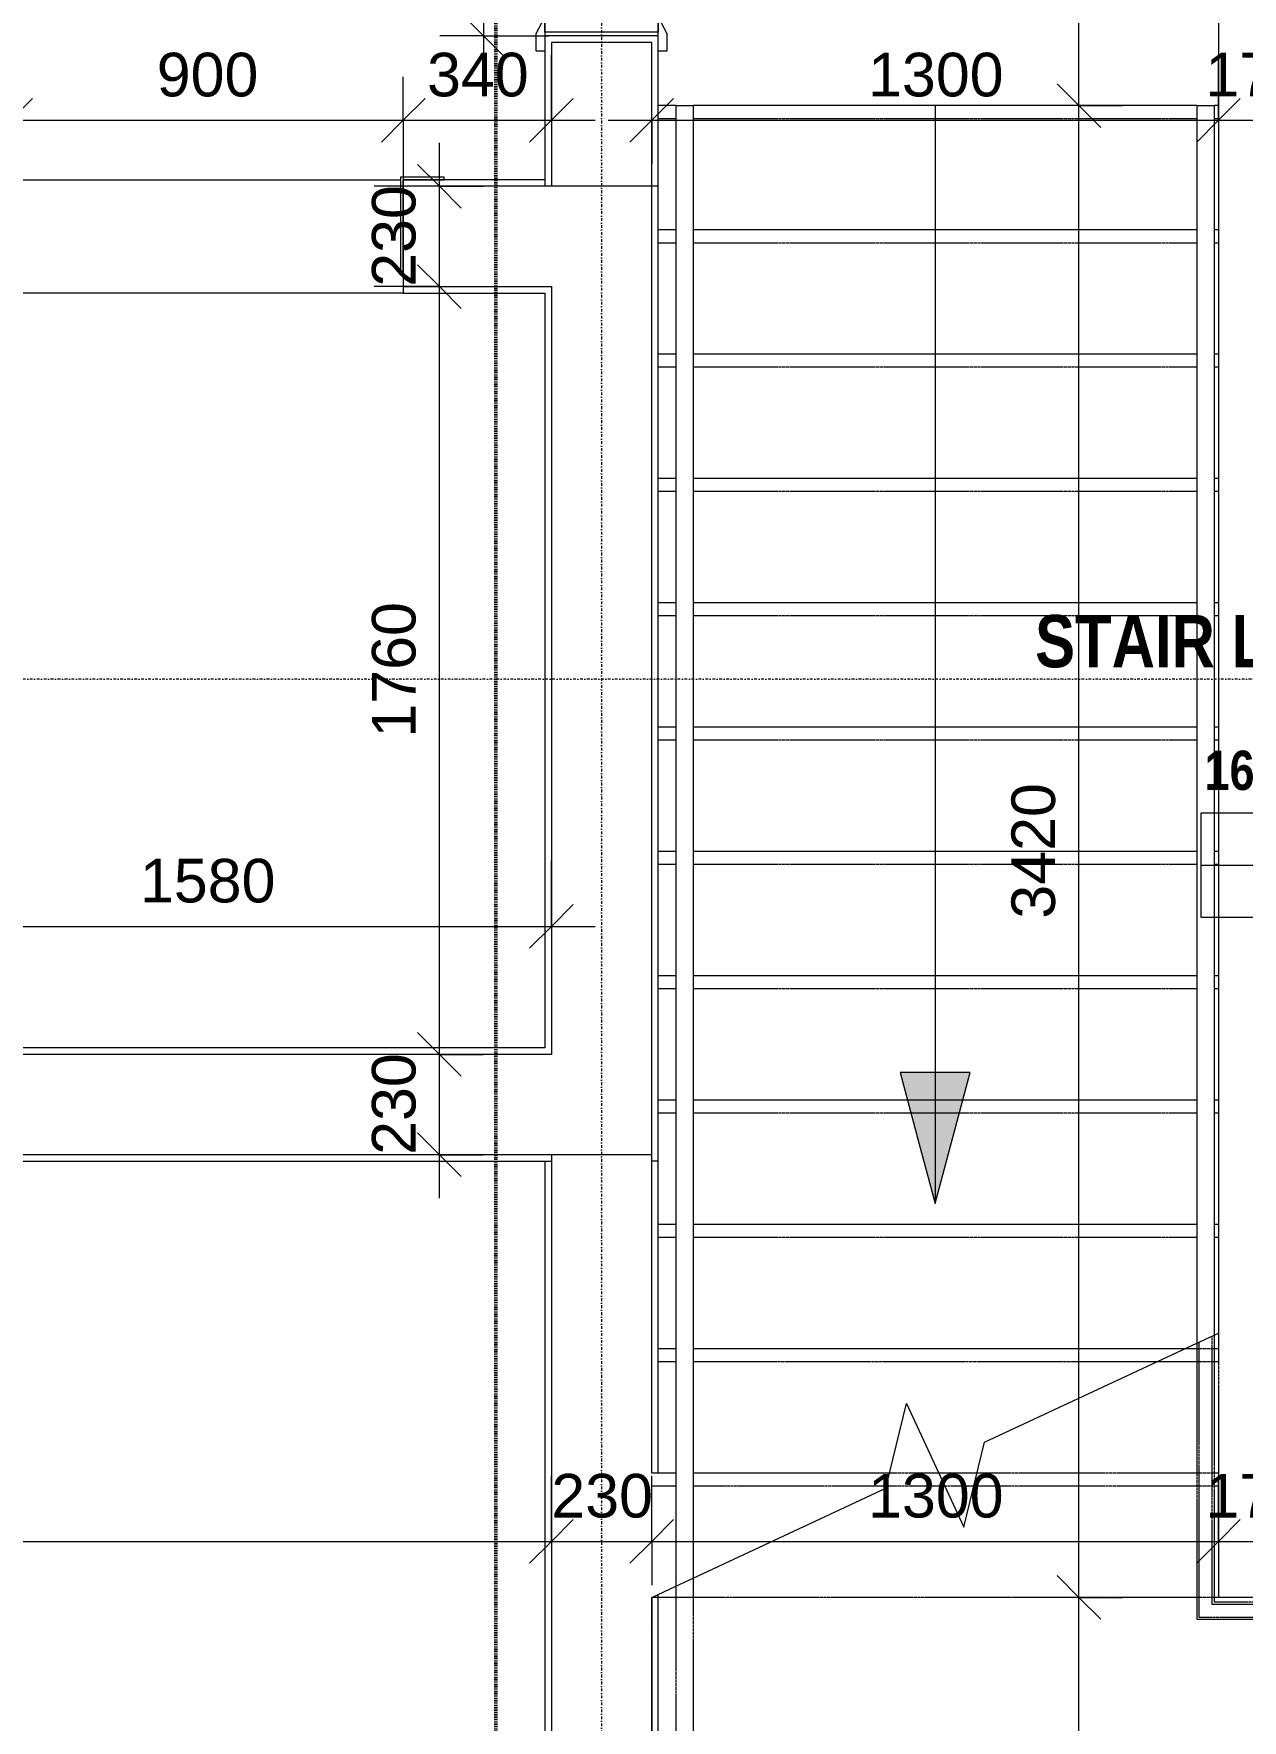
# Model space of a CAD drawing. Header units: millimetres. Extents: x -21051 to 202668, y -15646 to 13691.
# Drawn here: x -1673 to 1098, y -6178 to -2312 of the extents above; entities that cross this region are included whole.
import ezdxf

# ---------------------------------------------------------------- set-up
doc = ezdxf.new("R2010")
doc.units = ezdxf.units.MM
for name, pattern in [('Dash dot', [15.875, 6.35, -4.7625, 0, -4.7625]), ('Overhead', [2.8, 2, -0.8]), ('TD_Callout Boundary', [4, 2, -2])]:
    doc.linetypes.add(name, pattern=pattern)
for name, color, linetype, lineweight in [('A-ANNO-DIMS', 211, 'Continuous', 9), ('A-ANNO-DIMS-100', 211, 'Continuous', 9), ('A-ANNO-SYMB', 150, 'Continuous', 9), ('A-AREA-IDEN', 2, 'Continuous', 9), ('A-DOOR', 31, 'Continuous', 5), ('A-DOOR-FRAM', 31, 'Continuous', 5), ('A-FLOR', 192, 'Continuous', 5), ('A-FLOR-HRAL', 11, 'Continuous', 5), ('A-FLOR-HRAL-MBND', 5, 'Overhead', 5), ('A-WALL', 113, 'Continuous', 5), ('I-WALL', 2, 'Continuous', 5), ('S-GRID', 1, 'Continuous', 9), ('S-STRS', 31, 'Continuous', 5), ('S-STRS-ANNO', 31, 'Continuous', 5), ('S-STRS-MBND', 31, 'Overhead', 5)]:
    doc.layers.add(name, color=color, linetype=linetype, lineweight=lineweight)
doc.layers.get('0').off()
doc.styles.add('Arial Narrow_B', font='ARIALNB.TTF', dxfattribs={"height": 90})
doc.styles.add('Arial Narrow_B_1', font='ARIALNB.TTF', dxfattribs={"height": 120})
doc.styles.add('Arial_3', font='arial.ttf', dxfattribs={"height": 100})
doc.dimstyles.new('Arial_1_0', dxfattribs={"dimscale": 304.8, "dimtxt": 102.02594, "dimasz": 0.328084, "dimexe": 0.328084, "dimexo": 0.0625, "dimgap": 0.082021, "dimtad": 1, "dimdec": 0, "dimzin": 0, "dimdsep": 46, "dimtxsty": 'Arial_3', "dimblk1": 'OBLIQUE', "dimblk2": 'OBLIQUE', "dimsah": 1, "dimcen": 0.09, "dimdle": 0.328084, "dimazin": 0, "dimtfac": 1, "dimtdec": 4, "dimtix": 1, "dimtmove": 0, "dimatfit": 3, "dimfxl": 0.492126, "dimfxlon": 1, "dimtvp": 1, "dimtolj": 1, "dimtzin": 0, "dimarcsym": 2})
doc.dimstyles.new('Arial_1_0_3', dxfattribs={"dimscale": 304.8, "dimtxt": 102.02594, "dimasz": 0.328084, "dimexe": 0.328084, "dimexo": 0.0625, "dimgap": 0.082021, "dimtad": 1, "dimdec": 0, "dimzin": 0, "dimdsep": 46, "dimtxsty": 'Arial_3', "dimblk1": 'OBLIQUE', "dimblk2": 'OBLIQUE', "dimsah": 1, "dimcen": 0.09, "dimdle": 0.328084, "dimazin": 0, "dimtfac": 1, "dimtdec": 4, "dimtix": 1, "dimtmove": 0, "dimatfit": 3, "dimfxl": 0.492126, "dimfxlon": 1, "dimtvp": 1, "dimtolj": 1, "dimtzin": 0, "dimarcsym": 2})

# ---------------------------------------------------------------- blocks, each defined once
blk = doc.blocks.new('Railing - Railing-1000652-00_Ground floor')
at = {"layer": 'A-FLOR-HRAL'}
for p, q in [((-2442.5, -1074.9), (-5278.1, -1168.1)), ((-2442.5, -1074.9), (-2441.2, -1114.8)), ((-2441.2, -1114.8), (-5258.2, -1207.5)), ((-5278.1, -1168.1), (-5258.2, -1207.5)), ((-5278.1, -1168.1), (-5258.2, -1207.5)), ((-5278.1, -1168.1), (-5258.2, -1207.5)), ((-5278.1, -1168.1), (-5258.2, -1207.5)), ((-5278.1, -1168.1), (-5258.2, -1207.5)), ((-5278.1, -1168.1), (-5258.2, -1207.5))]:
    blk.add_line(p, q, dxfattribs=at)
at = {"layer": 'A-FLOR-HRAL-MBND'}
for p, q in [((-5860.7, -1187.2), (-5910.7, -1188.9)), ((-5910.7, -1188.9), (-5901.8, -1458.7)), ((-5860.5, -1192.2), (-5905.5, -1193.7)), ((-5860.5, -1192.2), (-5905.5, -1193.7)), ((-5860.5, -1192.2), (-5905.5, -1193.7)), ((-5860.5, -1192.2), (-5905.5, -1193.7)), ((-5860.5, -1192.2), (-5905.5, -1193.7)), ((-5905.5, -1193.7), (-5897, -1453.6)), ((-5905.5, -1193.7), (-5897, -1453.6)), ((-5905.5, -1193.7), (-5897, -1453.6)), ((-5905.5, -1193.7), (-5897, -1453.6)), ((-5905.5, -1193.7), (-5897, -1453.6)), ((-5278.1, -1168.1), (-5860.7, -1187.2)), ((-5275.6, -1173), (-5860.5, -1192.2)), ((-5275.6, -1173), (-5860.5, -1192.2)), ((-5275.6, -1173), (-5860.5, -1192.2)), ((-5275.6, -1173), (-5860.5, -1192.2)), ((-5275.6, -1173), (-5860.5, -1192.2)), ((-5859.5, -1222.2), (-5874.5, -1222.7)), ((-5859.5, -1222.2), (-5874.5, -1222.7)), ((-5859.5, -1222.2), (-5874.5, -1222.7)), ((-5859.5, -1222.2), (-5874.5, -1222.7)), ((-5859.5, -1222.2), (-5874.5, -1222.7)), ((-5874.5, -1222.7), (-5868, -1422.6)), ((-5874.5, -1222.7), (-5868, -1422.6)), ((-5874.5, -1222.7), (-5868, -1422.6)), ((-5874.5, -1222.7), (-5868, -1422.6)), ((-5874.5, -1222.7), (-5868, -1422.6)), ((-5859.4, -1227.2), (-5869.4, -1227.5)), ((-5869.4, -1227.5), (-5863.1, -1417.4)), ((-5260.7, -1202.5), (-5859.5, -1222.2)), ((-5260.7, -1202.5), (-5859.5, -1222.2)), ((-5260.7, -1202.5), (-5859.5, -1222.2)), ((-5260.7, -1202.5), (-5859.5, -1222.2)), ((-5260.7, -1202.5), (-5859.5, -1222.2)), ((-5258.2, -1207.5), (-5859.4, -1227.2)), ((-5573.3, -1407.9), (-2724.8, -1314.3)), ((-2724.8, -1314.3), (-2440, -1304.9)), ((-2724.7, -1319.3), (-2439.8, -1309.9)), ((-2724.7, -1319.3), (-2439.8, -1309.9)), ((-2724.7, -1319.3), (-2439.8, -1309.9)), ((-2724.7, -1319.3), (-2439.8, -1309.9)), ((-2724.7, -1319.3), (-2439.8, -1309.9)), ((-2440, -1304.9), (-2438.7, -1344.9)), ((-2439.8, -1309.9), (-2438.8, -1339.9)), ((-2439.8, -1309.9), (-2438.8, -1339.9)), ((-2439.8, -1309.9), (-2438.8, -1339.9)), ((-2439.8, -1309.9), (-2438.8, -1339.9)), ((-2439.8, -1309.9), (-2438.8, -1339.9)), ((-5573.1, -1412.9), (-2724.7, -1319.3)), ((-5573.1, -1412.9), (-2724.7, -1319.3)), ((-5573.1, -1412.9), (-2724.7, -1319.3)), ((-5573.1, -1412.9), (-2724.7, -1319.3)), ((-5573.1, -1412.9), (-2724.7, -1319.3)), ((-5572.1, -1442.9), (-2723.7, -1349.2)), ((-5572.1, -1442.9), (-2723.7, -1349.2)), ((-5572.1, -1442.9), (-2723.7, -1349.2)), ((-5572.1, -1442.9), (-2723.7, -1349.2)), ((-5572.1, -1442.9), (-2723.7, -1349.2)), ((-2723.7, -1349.2), (-2438.8, -1339.9)), ((-2723.7, -1349.2), (-2438.8, -1339.9)), ((-2723.7, -1349.2), (-2438.8, -1339.9)), ((-2723.7, -1349.2), (-2438.8, -1339.9)), ((-2723.7, -1349.2), (-2438.8, -1339.9)), ((-2723.5, -1354.2), (-2438.7, -1344.9)), ((-5572, -1447.9), (-2723.5, -1354.2)), ((-5868, -1422.6), (-5858, -1422.3)), ((-5868, -1422.6), (-5858, -1422.3)), ((-5868, -1422.6), (-5858, -1422.3)), ((-5868, -1422.6), (-5858, -1422.3)), ((-5868, -1422.6), (-5858, -1422.3)), ((-5863.1, -1417.4), (-5858.1, -1417.3)), ((-5858.1, -1417.3), (-5573.3, -1407.9)), ((-5858, -1422.3), (-5573.1, -1412.9)), ((-5858, -1422.3), (-5573.1, -1412.9)), ((-5858, -1422.3), (-5573.1, -1412.9)), ((-5858, -1422.3), (-5573.1, -1412.9)), ((-5858, -1422.3), (-5573.1, -1412.9)), ((-5901.8, -1458.7), (-5856.8, -1457.3)), ((-5897, -1453.6), (-5857, -1452.3)), ((-5897, -1453.6), (-5857, -1452.3)), ((-5897, -1453.6), (-5857, -1452.3)), ((-5897, -1453.6), (-5857, -1452.3)), ((-5897, -1453.6), (-5857, -1452.3)), ((-5857, -1452.3), (-5572.1, -1442.9)), ((-5857, -1452.3), (-5572.1, -1442.9)), ((-5857, -1452.3), (-5572.1, -1442.9)), ((-5857, -1452.3), (-5572.1, -1442.9)), ((-5857, -1452.3), (-5572.1, -1442.9)), ((-5856.8, -1457.3), (-5572, -1447.9))]:
    blk.add_line(p, q, dxfattribs=at)
blk = doc.blocks.new('Railing - Railing-1000656-00_Ground floor')
at = {"layer": 'A-FLOR-HRAL'}
for p, q in [((-2481.8, 119.5), (-5874.3, 8)), ((-2481.8, 119.5), (-2480.5, 79.5)), ((-2480.5, 79.5), (-5854.4, -31.4)), ((-5874.3, 8), (-5854.4, -31.4))]:
    blk.add_line(p, q, dxfattribs=at)
at = {"layer": 'A-FLOR-HRAL-MBND'}
for p, q in [((-5900, 7.1), (-7144.3, -33.8)), ((-5874.3, 8), (-5900, 7.1)), ((-5898.6, -32.9), (-7103, -72.5)), ((-5854.4, -31.4), (-5898.6, -32.9))]:
    blk.add_line(p, q, dxfattribs=at)
blk = doc.blocks.new('Doors_IntSgl - 1000x2700mm-873435-00_Ground floor')
at = {"layer": 'A-DOOR'}
for p, q in [((-535, 150), (-495, 150)), ((-535, 130), (-535, 150)), ((-465, 130), (-500, 130)), ((-495, 150), (-469, 136)), ((500, 130), (465, 130)), ((469, 136), (495, 150)), ((495, 150), (535, 150)), ((535, 150), (535, 130)), ((-535, -150), (-535, -130)), ((-495, -150), (-535, -150)), ((-500, -130), (-465, -130)), ((-469, -136), (-495, -150)), ((420, -130), (458, -130)), ((420, -1046), (420, -130)), ((420, -130), (420, -1046)), ((458, -130), (420, -130)), ((458, -130), (458, -1046)), ((458, -1046), (458, -130)), ((465, -130), (500, -130)), ((495, -150), (469, -136)), ((535, -150), (495, -150)), ((535, -130), (535, -150)), ((458, -1046), (420, -1046)), ((420, -1046), (458, -1046))]:
    blk.add_line(p, q, dxfattribs=at)
for centre, radius, start, end in [((-473, 129), 8.06, 7.125, 60.2551), ((473, 129), 8.06, 119.7449, 172.875), ((-473, -129), 8.06, 299.7449, 352.875), ((-473, -129), 8.06, 299.7449, 352.875), ((458, -130), 916, 180, 270), ((473, -129), 8.06, 187.125, 240.2551), ((473, -129), 8.06, 187.125, 240.2551)]:
    blk.add_arc(centre, radius, start, end, dxfattribs=at)
at = {"layer": 'A-DOOR-FRAM'}
for p, q in [((-492, 130), (-460, 130)), ((-492, -130), (-492, 130)), ((-460, 130), (-460, -130)), ((460, 130), (492, 130)), ((460, -130), (460, 130)), ((492, 130), (492, -130)), ((-460, -58), (-441, -58)), ((-460, -90), (-460, -58)), ((-441, -58), (-441, -90)), ((441, -58), (460, -58)), ((441, -90), (441, -58)), ((460, -58), (460, -90)), ((-441, -90), (-460, -90)), ((460, -90), (441, -90)), ((-460, -130), (-492, -130)), ((492, -130), (460, -130))]:
    blk.add_line(p, q, dxfattribs=at)
blk = doc.blocks.new('Room Tag B - Medium_rfaX - Name and Number-1261570-00_Ground floor')
at = {"layer": 'A-AREA-IDEN'}
for p, q in [((-2.752, -5.004), (-2.752, -2.604)), ((-2.752, -2.604), (-0.352, -2.604)), ((-1.552, -2.604), (-1.552, -5.004)), ((-0.352, -2.604), (-0.352, -5.004)), ((-2.752, -3.804), (-0.352, -3.804)), ((-0.352, -5.004), (-2.752, -5.004))]:
    blk.add_line(p, q, dxfattribs=at)
blk = doc.blocks.new('DIMBLOCK65-00_Ground floor')
at = {"layer": 'A-ANNO-DIMS-100', "transparency": 16777216}
for p, q in [((-486, -5768), (-486, -5618)), ((-4256, -5768), (-4256, -5668)), ((-4256, -5768), (-4206, -5718)), ((-486, -5768), (-436, -5718)), ((-4256, -5768), (-4306, -5818)), ((-4256, -5768), (-486, -5768)), ((-4256, -5768), (-4256, -5918)), ((-486, -5768), (-536, -5818)), ((-486, -5768), (-486, -5868))]:
    blk.add_line(p, q, dxfattribs=at)
at = {"layer": 'A-ANNO-DIMS-100', "color": 0, "transparency": 16777216, "insert": (-2524.8, -5613.2), "char_height": 100, "width": 369.177, "attachment_point": 1, "line_spacing_factor": 0.941778, "style": 'Arial_3'}
blk.add_mtext('3770', dxfattribs=at)
blk = doc.blocks.new('_Oblique')
at = {"color": 0, "linetype": 'ByBlock', "lineweight": -2}
blk.add_line((-0.5, -0.5), (0.5, 0.5), dxfattribs=at)
blk = doc.blocks.new('DIMBLOCK66-00_Ground floor')
at = {"layer": 'A-ANNO-DIMS-100', "transparency": 16777216}
for p, q in [((-486, -5768), (-486, -5618)), ((-256, -5768), (-256, -5618)), ((-486, -5768), (-436, -5718)), ((-256, -5768), (-206, -5718)), ((-486, -5768), (-536, -5818)), ((-486, -5768), (-256, -5768)), ((-486, -5768), (-486, -5868)), ((-256, -5768), (-306, -5818)), ((-256, -5768), (-256, -5868))]:
    blk.add_line(p, q, dxfattribs=at)
at = {"layer": 'A-ANNO-DIMS-100', "color": 0, "transparency": 16777216, "insert": (-486.3, -5613.2), "char_height": 100, "width": 276.883, "attachment_point": 1, "line_spacing_factor": 0.941778, "style": 'Arial_3'}
blk.add_mtext('230', dxfattribs=at)
blk = doc.blocks.new('DIMBLOCK67-00_Ground floor')
at = {"layer": 'A-ANNO-DIMS-100', "transparency": 16777216}
for p, q in [((-256, -5768), (-256, -5618)), ((1044, -5768), (1044, -5618)), ((-256, -5768), (-206, -5718)), ((1044, -5768), (1094, -5718)), ((-256, -5768), (-306, -5818)), ((-256, -5768), (1044, -5768)), ((-256, -5768), (-256, -5868)), ((1044, -5768), (994, -5818)), ((1044, -5768), (1044, -5868))]:
    blk.add_line(p, q, dxfattribs=at)
at = {"layer": 'A-ANNO-DIMS-100', "color": 0, "transparency": 16777216, "insert": (240.2, -5613.2), "char_height": 100, "width": 369.177, "attachment_point": 1, "line_spacing_factor": 0.941778, "style": 'Arial_3'}
blk.add_mtext('1300', dxfattribs=at)
blk = doc.blocks.new('DIMBLOCK68-00_Ground floor')
at = {"layer": 'A-ANNO-DIMS-100', "transparency": 16777216}
for p, q in [((1044, -5768), (1044, -5618)), ((1214, -5768), (1214, -5618)), ((1044, -5768), (1094, -5718)), ((1214, -5768), (1264, -5718)), ((1044, -5768), (994, -5818)), ((1044, -5768), (1214, -5768)), ((1044, -5768), (1044, -5868)), ((1214, -5768), (1164, -5818)), ((1214, -5768), (1214, -5868))]:
    blk.add_line(p, q, dxfattribs=at)
at = {"layer": 'A-ANNO-DIMS-100', "color": 0, "transparency": 16777216, "insert": (1013.7, -5613.2), "char_height": 100, "width": 276.883, "attachment_point": 1, "line_spacing_factor": 0.941778, "style": 'Arial_3'}
blk.add_mtext('170', dxfattribs=at)
blk = doc.blocks.new('DIMBLOCK111-00_Ground floor')
at = {"layer": 'A-ANNO-DIMS-100', "transparency": 16777216}
for p, q in [((-2066, -4358), (-2066, -4208)), ((-486, -4358), (-486, -4208)), ((-2066, -4358), (-2016, -4308)), ((-486, -4358), (-436, -4308)), ((-2066, -4358), (-2116, -4408)), ((-2066, -4358), (-386, -4358)), ((-2066, -4358), (-2066, -4458)), ((-486, -4358), (-536, -4408)), ((-486, -4358), (-486, -4458))]:
    blk.add_line(p, q, dxfattribs=at)
at = {"layer": 'A-ANNO-DIMS-100', "color": 0, "transparency": 16777216, "insert": (-1429.8, -4203.2), "char_height": 100, "width": 369.177, "attachment_point": 1, "line_spacing_factor": 0.941778, "style": 'Arial_3'}
blk.add_mtext('1580', dxfattribs=at)
blk = doc.blocks.new('DIMBLOCK175-00_Ground floor')
at = {"layer": 'A-ANNO-DIMS-100', "transparency": 16777216}
for p, q in [((-1726, -2510.2), (-1726, -2410.2)), ((-826, -2510.2), (-826, -2410.2)), ((-1726, -2510.2), (-1676, -2460.2)), ((-826, -2510.2), (-776, -2460.2)), ((-1726, -2510.2), (-1776, -2560.2)), ((-1726, -2510.2), (-826, -2510.2)), ((-1726, -2510.2), (-1726, -2660.2)), ((-826, -2510.2), (-876, -2560.2)), ((-826, -2510.2), (-826, -2660.2))]:
    blk.add_line(p, q, dxfattribs=at)
at = {"layer": 'A-ANNO-DIMS-100', "color": 0, "transparency": 16777216, "insert": (-1391.3, -2355.4), "char_height": 100, "width": 276.883, "attachment_point": 1, "line_spacing_factor": 0.941778, "style": 'Arial_3'}
blk.add_mtext('900', dxfattribs=at)
blk = doc.blocks.new('DIMBLOCK176-00_Ground floor')
at = {"layer": 'A-ANNO-DIMS-100', "transparency": 16777216}
for p, q in [((-486, -2510.2), (-486, -2360.2)), ((-826, -2510.2), (-826, -2410.2)), ((-826, -2510.2), (-776, -2460.2)), ((-486, -2510.2), (-436, -2460.2)), ((-826, -2510.2), (-876, -2560.2)), ((-826, -2510.2), (-386, -2510.2)), ((-826, -2510.2), (-826, -2660.2)), ((-486, -2510.2), (-536, -2560.2)), ((-486, -2510.2), (-486, -2610.2))]:
    blk.add_line(p, q, dxfattribs=at)
at = {"layer": 'A-ANNO-DIMS-100', "color": 0, "transparency": 16777216, "insert": (-771.3, -2355.4), "char_height": 100, "width": 276.883, "attachment_point": 1, "line_spacing_factor": 0.941778, "style": 'Arial_3'}
blk.add_mtext('340', dxfattribs=at)
blk = doc.blocks.new('DIMBLOCK180-00_Ground floor')
at = {"layer": 'A-ANNO-DIMS-100', "transparency": 16777216}
for p, q in [((-256, -2510.2), (-256, -2360.2)), ((1044, -2510.2), (1044, -2360.2)), ((-256, -2510.2), (-206, -2460.2)), ((1044, -2510.2), (1094, -2460.2)), ((-356, -2510.2), (1044, -2510.2)), ((-256, -2510.2), (-306, -2560.2)), ((-256, -2510.2), (-256, -2610.2)), ((1044, -2510.2), (994, -2560.2)), ((1044, -2510.2), (1044, -2610.2))]:
    blk.add_line(p, q, dxfattribs=at)
at = {"layer": 'A-ANNO-DIMS-100', "color": 0, "transparency": 16777216, "insert": (240.2, -2355.4), "char_height": 100, "width": 369.177, "attachment_point": 1, "line_spacing_factor": 0.941778, "style": 'Arial_3'}
blk.add_mtext('1300', dxfattribs=at)
blk = doc.blocks.new('DIMBLOCK181-00_Ground floor')
at = {"layer": 'A-ANNO-DIMS-100', "transparency": 16777216}
for p, q in [((1044, -2510.2), (1044, -2360.2)), ((1214, -2510.2), (1214, -2360.2)), ((1044, -2510.2), (1094, -2460.2)), ((1214, -2510.2), (1264, -2460.2)), ((1044, -2510.2), (994, -2560.2)), ((1044, -2510.2), (1214, -2510.2)), ((1044, -2510.2), (1044, -2610.2)), ((1214, -2510.2), (1164, -2560.2)), ((1214, -2510.2), (1214, -2610.2))]:
    blk.add_line(p, q, dxfattribs=at)
at = {"layer": 'A-ANNO-DIMS-100', "color": 0, "transparency": 16777216, "insert": (1013.7, -2355.4), "char_height": 100, "width": 276.883, "attachment_point": 1, "line_spacing_factor": 0.941778, "style": 'Arial_3'}
blk.add_mtext('170', dxfattribs=at)
blk = doc.blocks.new('DIMBLOCK263-00_Ground floor')
at = {"layer": 'A-ANNO-DIMS-100', "transparency": 16777216}
for p, q in [((723.8, -5896.5), (673.8, -5846.5)), ((723.8, -5896.5), (573.8, -5896.5)), ((723.8, -7196.5), (723.8, -5896.5)), ((723.8, -5896.5), (773.8, -5946.5)), ((723.8, -5896.5), (823.8, -5896.5)), ((723.8, -7196.5), (673.8, -7146.5)), ((723.8, -7196.5), (573.8, -7196.5)), ((723.8, -7196.5), (773.8, -7246.5)), ((723.8, -7196.5), (823.8, -7196.5))]:
    blk.add_line(p, q, dxfattribs=at)
at = {"layer": 'A-ANNO-DIMS-100', "color": 0, "transparency": 16777216, "insert": (569, -6700.4), "char_height": 100, "width": 369.177, "attachment_point": 1, "rotation": 90, "line_spacing_factor": 0.941778, "style": 'Arial_3'}
blk.add_mtext('1300', dxfattribs=at)
blk = doc.blocks.new('DIMBLOCK264-00_Ground floor')
at = {"layer": 'A-ANNO-DIMS-100', "transparency": 16777216}
for p, q in [((723.8, -2476.5), (673.8, -2426.5)), ((723.8, -2476.5), (573.8, -2476.5)), ((723.8, -5896.5), (723.8, -2476.5)), ((723.8, -2476.5), (773.8, -2526.5)), ((723.8, -2476.5), (823.8, -2476.5)), ((723.8, -5896.5), (673.8, -5846.5)), ((723.8, -5896.5), (573.8, -5896.5)), ((723.8, -5896.5), (773.8, -5946.5)), ((723.8, -5896.5), (823.8, -5896.5))]:
    blk.add_line(p, q, dxfattribs=at)
at = {"layer": 'A-ANNO-DIMS-100', "color": 0, "transparency": 16777216, "insert": (569, -4340.4), "char_height": 100, "width": 369.177, "attachment_point": 1, "rotation": 90, "line_spacing_factor": 0.941778, "style": 'Arial_3'}
blk.add_mtext('3420', dxfattribs=at)
blk = doc.blocks.new('DIMBLOCK265-00_Ground floor')
at = {"layer": 'A-ANNO-DIMS-100', "transparency": 16777216}
for p, q in [((723.8, -2476.5), (723.8, -1066.5)), ((723.8, -1166.5), (673.8, -1116.5)), ((723.8, -1166.5), (573.8, -1166.5)), ((723.8, -1166.5), (773.8, -1216.5)), ((723.8, -1166.5), (823.8, -1166.5)), ((723.8, -2476.5), (673.8, -2426.5)), ((723.8, -2476.5), (573.8, -2476.5)), ((723.8, -2476.5), (773.8, -2526.5)), ((723.8, -2476.5), (823.8, -2476.5))]:
    blk.add_line(p, q, dxfattribs=at)
at = {"layer": 'A-ANNO-DIMS-100', "color": 0, "transparency": 16777216, "insert": (569, -1975.4), "char_height": 100, "width": 369.177, "attachment_point": 1, "rotation": 90, "line_spacing_factor": 0.941778, "style": 'Arial_3'}
blk.add_mtext('1310', dxfattribs=at)
blk = doc.blocks.new('DIMBLOCK267-00_Ground floor')
at = {"layer": 'A-ANNO-DIMS-100', "transparency": 16777216}
for p, q in [((-642, -1316.5), (-692, -1266.5)), ((-642, -1316.5), (-742, -1316.5)), ((-642, -1316.5), (-642, -2416.5)), ((-642, -1316.5), (-592, -1366.5)), ((-642, -1316.5), (-492, -1316.5)), ((-642, -2316.5), (-692, -2266.5)), ((-642, -2316.5), (-742, -2316.5)), ((-642, -2316.5), (-592, -2366.5)), ((-642, -2316.5), (-492, -2316.5))]:
    blk.add_line(p, q, dxfattribs=at)
at = {"layer": 'A-ANNO-DIMS-100', "color": 0, "transparency": 16777216, "insert": (-796.9, -1970.4), "char_height": 100, "width": 369.177, "attachment_point": 1, "rotation": 90, "line_spacing_factor": 0.941778, "style": 'Arial_3'}
blk.add_mtext('1000', dxfattribs=at)
blk = doc.blocks.new('DIMBLOCK287-00_Ground floor')
at = {"layer": 'A-ANNO-DIMS-100', "transparency": 16777216}
for p, q in [((-742.9, -4651.5), (-792.9, -4601.5)), ((-742.9, -4651.5), (-892.9, -4651.5)), ((-742.9, -4981.5), (-742.9, -4651.5)), ((-742.9, -4651.5), (-692.9, -4701.5)), ((-742.9, -4651.5), (-642.9, -4651.5)), ((-742.9, -4881.5), (-792.9, -4831.5)), ((-742.9, -4881.5), (-892.9, -4881.5)), ((-742.9, -4881.5), (-692.9, -4931.5)), ((-742.9, -4881.5), (-642.9, -4881.5))]:
    blk.add_line(p, q, dxfattribs=at)
at = {"layer": 'A-ANNO-DIMS-100', "color": 0, "transparency": 16777216, "insert": (-897.8, -4881.9), "char_height": 100, "width": 276.883, "attachment_point": 1, "rotation": 90, "line_spacing_factor": 0.941778, "style": 'Arial_3'}
blk.add_mtext('230', dxfattribs=at)
blk = doc.blocks.new('DIMBLOCK288-00_Ground floor')
at = {"layer": 'A-ANNO-DIMS-100', "transparency": 16777216}
for p, q in [((-742.9, -2891.5), (-792.9, -2841.5)), ((-742.9, -2891.5), (-892.9, -2891.5)), ((-742.9, -4651.5), (-742.9, -2891.5)), ((-742.9, -2891.5), (-692.9, -2941.5)), ((-742.9, -2891.5), (-642.9, -2891.5)), ((-742.9, -4651.5), (-792.9, -4601.5)), ((-742.9, -4651.5), (-892.9, -4651.5)), ((-742.9, -4651.5), (-692.9, -4701.5)), ((-742.9, -4651.5), (-642.9, -4651.5))]:
    blk.add_line(p, q, dxfattribs=at)
at = {"layer": 'A-ANNO-DIMS-100', "color": 0, "transparency": 16777216, "insert": (-897.8, -3925.4), "char_height": 100, "width": 369.177, "attachment_point": 1, "rotation": 90, "line_spacing_factor": 0.941778, "style": 'Arial_3'}
blk.add_mtext('1760', dxfattribs=at)
blk = doc.blocks.new('DIMBLOCK289-00_Ground floor')
at = {"layer": 'A-ANNO-DIMS-100', "transparency": 16777216}
for p, q in [((-742.9, -2891.5), (-742.9, -2561.5)), ((-742.9, -2661.5), (-792.9, -2611.5)), ((-742.9, -2661.5), (-892.9, -2661.5)), ((-742.9, -2661.5), (-692.9, -2711.5)), ((-742.9, -2661.5), (-642.9, -2661.5)), ((-742.9, -2891.5), (-792.9, -2841.5)), ((-742.9, -2891.5), (-892.9, -2891.5)), ((-742.9, -2891.5), (-692.9, -2941.5)), ((-742.9, -2891.5), (-642.9, -2891.5))]:
    blk.add_line(p, q, dxfattribs=at)
at = {"layer": 'A-ANNO-DIMS-100', "color": 0, "transparency": 16777216, "insert": (-897.8, -2891.9), "char_height": 100, "width": 276.883, "attachment_point": 1, "rotation": 90, "line_spacing_factor": 0.941778, "style": 'Arial_3'}
blk.add_mtext('230', dxfattribs=at)

msp = doc.modelspace()

# ---------------------------------------------------------------- hatches: boundary and pattern name
at = {"layer": 'S-STRS-ANNO'}
msp.add_hatch(color=256, dxfattribs=at).paths.add_polyline_path([(394, -4993.4), (474.4, -4693.4), (313.6, -4693.4), (357.6, -4857.4)])

# ---------------------------------------------------------------- linework, layer by layer
at = {"layer": 'A-ANNO-SYMB', "linetype": 'TD_Callout Boundary', "lineweight": 50}
msp.add_line((-613.6, -1567.2), (-613.6, -7276.7), dxfattribs=at)
at = {"layer": 'A-FLOR', "lineweight": 9}
for p, q in [((-732, -2640.5), (-832, -2640.5)), ((-832, -2640.5), (-832, -2859.5)), ((-826, -2646.5), (-732, -2646.5)), ((-826, -2859.5), (-826, -2646.5)), ((-732, -2646.5), (-732, -2640.5)), ((-832, -2859.5), (-826, -2859.5))]:
    msp.add_line(p, q, dxfattribs=at)
at = {"layer": 'A-WALL', "lineweight": 18}
for p, q in [((-256, -2331.5), (-486, -2331.5)), ((-486, -2331.5), (-486, -2661.5)), ((-256, -2646.5), (-256, -2331.5)), ((-501, -2646.5), (-826, -2646.5)), ((-826, -2646.5), (-826, -2906.5)), ((-241, -2661.5), (-826, -2661.5)), ((-501, -2646.5), (-501, -2661.5)), ((-256, -5611.2), (-256, -2646.5)), ((-241, -4896.5), (-241, -2646.5)), ((-826, -2891.5), (-486, -2891.5)), ((-486, -2891.5), (-486, -4651.5)), ((-826, -2906.5), (-501, -2906.5)), ((-501, -2906.5), (-501, -4636.5)), ((-501, -4636.5), (-2051, -4636.5)), ((-486, -4651.5), (-2066, -4651.5)), ((-4501, -4896.5), (-486, -4896.5)), ((-256, -4881.5), (-4486, -4881.5)), ((-486, -4881.5), (-486, -7561.5)), ((-256, -4881.5), (-486, -4881.5)), ((-241, -4896.5), (-256, -4896.5)), ((-256, -7196.5), (-256, -5896.5))]:
    msp.add_line(p, q, dxfattribs=at)
at = {"layer": 'A-WALL'}
for p, q in [((-1720, -2646.5), (-832, -2646.5)), ((-826, -2906.5), (-1726, -2906.5))]:
    msp.add_line(p, q, dxfattribs=at)
at = {"layer": 'I-WALL', "lineweight": 18}
for p, q in [((-241, -2316.5), (-501, -2316.5)), ((-501, -2316.5), (-501, -2646.5)), ((-241, -2646.5), (-241, -2316.5)), ((-501, -4896.5), (-501, -7576.5)), ((-241, -5611.2), (-241, -4896.5)), ((-241, -7181.5), (-241, -5889.5))]:
    msp.add_line(p, q, dxfattribs=at)
at = {"layer": 'S-GRID', "linetype": 'Dash dot', "lineweight": 18}
for p, q in [((-371, 8463.9), (-371, -12107.9)), ((8563.8, -3791.5), (-16244.3, -3791.5))]:
    msp.add_line(p, q, dxfattribs=at)
at = {"layer": 'S-STRS'}
for p, q in [((1044, -2191.5), (1044, -2476.5)), ((1044, -2476.5), (1044, -2761.5)), ((1044, -2761.5), (1044, -3046.5)), ((1044, -3046.5), (1044, -3331.5)), ((1044, -3331.5), (1044, -3616.5)), ((1044, -3616.5), (1044, -3901.5)), ((1044, -3901.5), (1044, -4186.5)), ((1044, -4186.5), (1044, -4471.5)), ((1044, -4471.5), (1044, -4756.5)), ((1044, -4756.5), (1044, -5041.5)), ((1044, -5041.5), (1044, -5290.3))]:
    msp.add_line(p, q, dxfattribs=at)
at = {"layer": 'S-STRS', "color": 55}
for p, q in [((-201, -2476.5), (-241, -2476.5)), ((994, -2476.5), (-161, -2476.5)), ((1044, -2476.5), (1034, -2476.5)), ((-201, -2761.5), (-241, -2761.5)), ((994, -2761.5), (-161, -2761.5)), ((1044, -2761.5), (1034, -2761.5)), ((-201, -3046.5), (-241, -3046.5)), ((994, -3046.5), (-161, -3046.5)), ((1044, -3046.5), (1034, -3046.5)), ((-201, -3331.5), (-241, -3331.5)), ((994, -3331.5), (-161, -3331.5)), ((1044, -3331.5), (1034, -3331.5)), ((-201, -3616.5), (-241, -3616.5)), ((994, -3616.5), (-161, -3616.5)), ((1044, -3616.5), (1034, -3616.5)), ((-201, -3901.5), (-241, -3901.5)), ((994, -3901.5), (-161, -3901.5)), ((1044, -3901.5), (1034, -3901.5)), ((-201, -4186.5), (-241, -4186.5)), ((994, -4186.5), (-161, -4186.5)), ((1044, -4186.5), (1034, -4186.5)), ((-201, -4471.5), (-241, -4471.5)), ((994, -4471.5), (-161, -4471.5)), ((1044, -4471.5), (1034, -4471.5)), ((-201, -4756.5), (-241, -4756.5)), ((994, -4756.5), (-161, -4756.5)), ((1044, -4756.5), (1034, -4756.5)), ((-201, -5041.5), (-241, -5041.5)), ((994, -5041.5), (-161, -5041.5)), ((1044, -5041.5), (1034, -5041.5)), ((-201, -5326.5), (-241, -5326.5)), ((966.4, -5326.5), (-161, -5326.5)), ((-201, -5611.5), (-256, -5611.5)), ((289.2, -5611.5), (-161, -5611.5)), ((490.1, -5611.5), (402.5, -5611.5))]:
    msp.add_line(p, q, dxfattribs=at)
at = {"layer": 'S-STRS', "color": 9, "linetype": 'Overhead'}
for p, q in [((-201, -2506.5), (-241, -2506.5)), ((994, -2506.5), (-161, -2506.5)), ((1044, -2506.5), (1034, -2506.5)), ((-201, -2791.5), (-241, -2791.5)), ((994, -2791.5), (-161, -2791.5)), ((1044, -2791.5), (1034, -2791.5)), ((-201, -3076.5), (-241, -3076.5)), ((994, -3076.5), (-161, -3076.5)), ((1044, -3076.5), (1034, -3076.5)), ((-201, -3361.5), (-241, -3361.5)), ((994, -3361.5), (-161, -3361.5)), ((1044, -3361.5), (1034, -3361.5)), ((-201, -3646.5), (-241, -3646.5)), ((994, -3646.5), (-161, -3646.5)), ((1044, -3646.5), (1034, -3646.5)), ((-201, -3931.5), (-241, -3931.5)), ((994, -3931.5), (-161, -3931.5)), ((1044, -3931.5), (1034, -3931.5)), ((-201, -4216.5), (-241, -4216.5)), ((994, -4216.5), (-161, -4216.5)), ((1044, -4216.5), (1034, -4216.5)), ((-201, -4501.5), (-241, -4501.5)), ((994, -4501.5), (-161, -4501.5)), ((1044, -4501.5), (1034, -4501.5)), ((-201, -4786.5), (-241, -4786.5)), ((994, -4786.5), (-161, -4786.5)), ((1044, -4786.5), (1034, -4786.5)), ((-201, -5071.5), (-241, -5071.5)), ((994, -5071.5), (-161, -5071.5)), ((1044, -5071.5), (1034, -5071.5)), ((-201, -5356.5), (-241, -5356.5)), ((902.1, -5356.5), (-161, -5356.5)), ((-201, -5641.5), (-256, -5641.5)), ((281.9, -5641.5), (-161, -5641.5)), ((482.8, -5641.5), (416.5, -5641.5))]:
    msp.add_line(p, q, dxfattribs=at)
at = {"layer": 'S-STRS-ANNO'}
for p, q in [((394, -2476.5), (394, -2761.5)), ((394, -2761.5), (394, -3046.5)), ((394, -3046.5), (394, -3331.5)), ((394, -3331.5), (394, -3616.5)), ((394, -3616.5), (394, -3901.5)), ((394, -3901.5), (394, -4186.5)), ((394, -4186.5), (394, -4471.5)), ((394, -4471.5), (394, -4756.5)), ((474.4, -4693.4), (313.6, -4693.4)), ((313.6, -4693.4), (357.6, -4857.4)), ((394, -4993.4), (474.4, -4693.4)), ((394, -4756.5), (394, -4993.4)), ((357.6, -4857.4), (394, -4993.4))]:
    msp.add_line(p, q, dxfattribs=at)
at = {"layer": 'S-STRS-MBND', "linetype": 'Continuous'}
for p, q in [((1034, -5295), (1044, -5290.3)), ((507.3, -5540.6), (994, -5313.6)), ((280.7, -5646.3), (328, -5451.8)), ((328, -5451.8), (460.1, -5735)), ((460.1, -5735), (507.3, -5540.6)), ((-161, -5852.2), (280.7, -5646.3)), ((-256, -5896.5), (-201, -5870.9))]:
    msp.add_line(p, q, dxfattribs=at)
at = {"layer": 'S-STRS-MBND'}
for p, q in [((1044, -5290.3), (1044, -5896.5)), ((1044, -5326.5), (966.4, -5326.5)), ((1044, -5356.5), (902.1, -5356.5)), ((416.5, -5641.5), (281.9, -5641.5)), ((402.5, -5611.5), (289.2, -5611.5)), ((1044, -5641.5), (482.8, -5641.5)), ((1044, -5611.5), (490.1, -5611.5)), ((-256, -5896.5), (-256, -7196.5)), ((1044, -5896.5), (-256, -5896.5)), ((1214, -5896.5), (1044, -5896.5))]:
    msp.add_line(p, q, dxfattribs=at)

# ---------------------------------------------------------------- block references
at = {"layer": 'A-AREA-IDEN', "xscale": 99.99999999999994, "yscale": 99.99999999999994, "zscale": 99.99999999999994}
msp.add_blockref('Room Tag B - Medium_rfaX - Name and Number-1261570-00_Ground floor', (1279.7, -3837.7), dxfattribs=at)
at = {"layer": 'A-DOOR', "rotation": 90.00000000000006}
msp.add_blockref('Doors_IntSgl - 1000x2700mm-873435-00_Ground floor', (-371, -1816.5), dxfattribs=at)
at = {"layer": 'A-FLOR-HRAL', "rotation": 88.11700695989701}
for name in ['Railing - Railing-1000652-00_Ground floor', 'Railing - Railing-1000656-00_Ground floor']:
    msp.add_blockref(name, (0, 0), dxfattribs=at)

# ---------------------------------------------------------------- texts
at = {"layer": 'A-AREA-IDEN', "attachment_point": 1}
for s, insert, char_height, width, style in [('STAIR LOBBY', (623.3, -3644.2), 120, 1210.548, 'Arial Narrow_B_1'), ('16 m²', (1011.9, -3955.4), 90, 328.692, 'Arial Narrow_B')]:
    msp.add_mtext(s, dxfattribs=dict(at, insert=insert, char_height=char_height, width=width, style=style))

# ---------------------------------------------------------------- dimensions: what is measured, and where the dimension line sits
at = {"layer": 'A-ANNO-DIMS'}
for base, p1, p2, angle, dimstyle, override, picture, middle in [((723.8, -1166.5), (573.8, -2476.5), (573.8, -1166.5), 90, 'Arial_1_0', {"dimpost": '<>', "dimfxl": 1310}, 'DIMBLOCK265-00_Ground floor', (647.7, -1821.5)), ((-642, -2316.5), (-492, -1316.5), (-492, -2316.5), 90, 'Arial_1_0', {"dimpost": '<>', "dimfxl": 1000}, 'DIMBLOCK267-00_Ground floor', (-718.1, -1816.5)), ((-826, -2510.2), (-1726, -2660.2), (-826, -2660.2), 0, 'Arial_1_0', {"dimpost": '<>', "dimfxl": 900}, 'DIMBLOCK175-00_Ground floor', (-1276, -2434.2)), ((-486, -2510.2), (-826, -2660.2), (-486, -2360.2), 0, 'Arial_1_0', {"dimpost": '<>', "dimfxl": 453.431362}, 'DIMBLOCK176-00_Ground floor', (-656, -2434.1)), ((723.8, -2476.5), (573.8, -5896.5), (573.8, -2476.5), 90, 'Arial_1_0', {"dimpost": '<>', "dimfxl": 3420}, 'DIMBLOCK264-00_Ground floor', (647.7, -4186.5)), ((-742.9, -2661.5), (-892.9, -2891.5), (-892.9, -2661.5), 90, 'Arial_1_0_3', {"dimpost": '<>', "dimfxl": 230}, 'DIMBLOCK289-00_Ground floor', (-819, -2776.5)), ((-742.9, -2891.5), (-892.9, -4651.5), (-892.9, -2891.5), 90, 'Arial_1_0_3', {"dimpost": '<>', "dimfxl": 1760}, 'DIMBLOCK288-00_Ground floor', (-819, -3771.5)), ((-486, -4358), (-2066, -4208), (-486, -4208), 0, 'Arial_1_0', {"dimpost": '<>', "dimfxl": 1580}, 'DIMBLOCK111-00_Ground floor', (-1276, -4282)), ((-742.9, -4651.5), (-892.9, -4881.5), (-892.9, -4651.5), 90, 'Arial_1_0_3', {"dimpost": '<>', "dimfxl": 230}, 'DIMBLOCK287-00_Ground floor', (-819, -4766.5)), ((1214, -5768), (1044, -5618), (1214, -5618), 0, 'Arial_1_0', {"dimpost": '<>', "dimfxl": 170}, 'DIMBLOCK68-00_Ground floor', (1129, -5692)), ((723.8, -5896.5), (573.8, -7196.5), (573.8, -5896.5), 90, 'Arial_1_0', {"dimpost": '<>', "dimfxl": 1300}, 'DIMBLOCK263-00_Ground floor', (647.7, -6546.5))]:
    dim = msp.add_linear_dim(base=base, p1=p1, p2=p2, angle=angle, dimstyle=dimstyle, override=override, dxfattribs=at)
    dim.commit()
    dim.dimension.update_dxf_attribs({"geometry": picture, "text_midpoint": middle})
for base, p1, p2, override, picture, middle in [((1044, -2510.2), (-256, -2360.2), (1044, -2360.2), {"dimpost": '<>', "dimfxl": 1300}, 'DIMBLOCK180-00_Ground floor', (394, -2434.1)), ((1214, -2510.2), (1044, -2360.2), (1214, -2360.2), {"dimpost": '<>', "dimfxl": 170}, 'DIMBLOCK181-00_Ground floor', (1129, -2434.2)), ((-486, -5768), (-4256, -5918), (-486, -5618), {"dimpost": '<>', "dimfxl": 3781.917503}, 'DIMBLOCK65-00_Ground floor', (-2371, -5691.9)), ((-256, -5768), (-486, -5618), (-256, -5618), {"dimpost": '<>', "dimfxl": 230}, 'DIMBLOCK66-00_Ground floor', (-371, -5691.9)), ((1044, -5768), (-256, -5618), (1044, -5618), {"dimpost": '<>', "dimfxl": 1300}, 'DIMBLOCK67-00_Ground floor', (394, -5691.9))]:
    dim = msp.add_linear_dim(base=base, p1=p1, p2=p2, dimstyle='Arial_1_0', override=override, dxfattribs=at)
    dim.commit()
    dim.dimension.update_dxf_attribs({"geometry": picture, "text_midpoint": middle})

doc.saveas('drawing.dxf')
